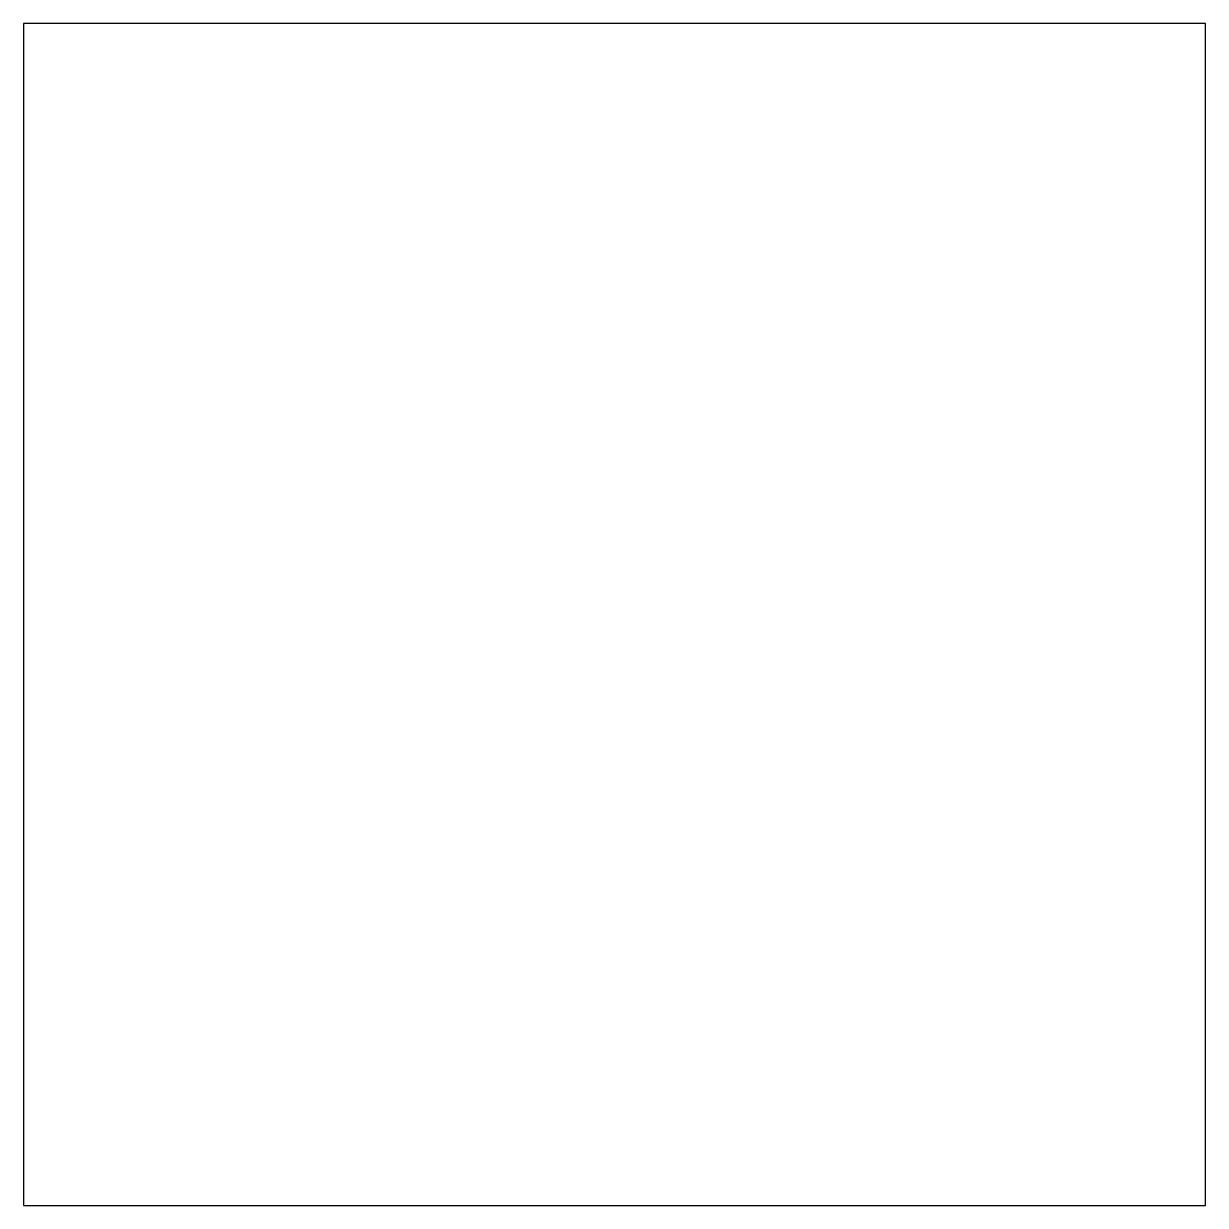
# Model space of a CAD drawing. Header units: metres. Extents: x 0 to 1, y 0 to 1.
import ezdxf

# ---------------------------------------------------------------- set-up
doc = ezdxf.new("R2010")
doc.units = ezdxf.units.M

msp = doc.modelspace()

# ---------------------------------------------------------------- linework, layer by layer
msp.add_polyline3d([(1, 0, 0), (1, 1, 0), (0, 1, 0), (0, 0, 0), (0, 0, 1), (1, 0, 1), (1, 1, 1), (0, 1, 1)])

doc.saveas('drawing.dxf')
